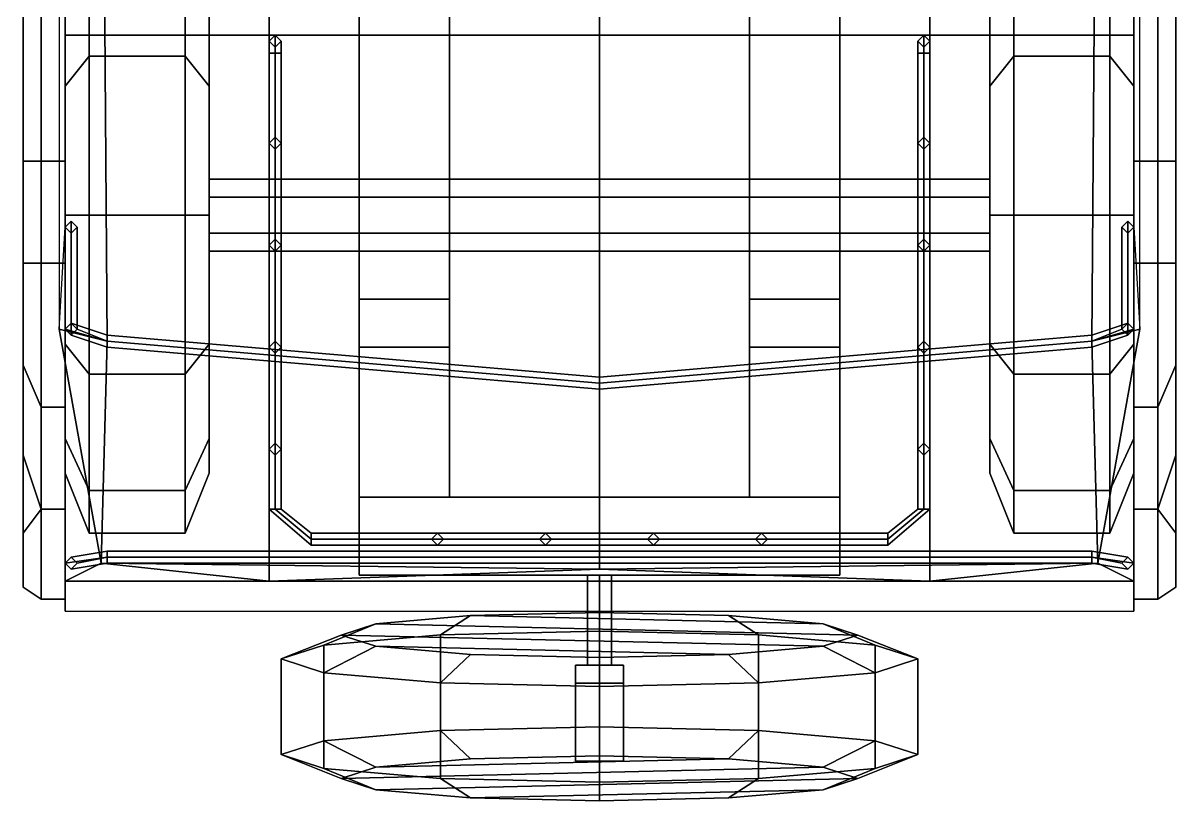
# Model space of a CAD drawing. Header units: millimetres. Extents: x -0.96 to 3, y -2.14 to 6.
# Drawn here: x -0.96 to 0.96, y -2.137 to -0.84 of the extents above; entities that cross this region are included whole.
import ezdxf

# ---------------------------------------------------------------- set-up
doc = ezdxf.new("R2010")
doc.units = ezdxf.units.MM
for name, color, linetype in [('mudguards', 6, 'Continuous'), ('tent', 3, 'Continuous'), ('wheels', 2, 'Continuous')]:
    doc.layers.add(name, color=color, linetype=linetype)

msp = doc.modelspace()

# ---------------------------------------------------------------- linework, layer by layer
for points in [[(-0.4, 0.43, 0.41), (-0.4, -1.3, 0.41), (-0.4, -1.3, 0.61), (-0.4, 0.43, 0.61)], [(-0.25, 0.43, 0.41), (-0.25, -1.3, 0.41), (-0.4, -1.3, 0.41), (-0.4, 0.43, 0.41)], [(-0.4, 0.43, 0.61), (-0.4, -1.3, 0.61), (-0.25, -1.3, 0.61), (-0.25, 0.43, 0.61)], [(-0.25, -1.3, 0.61), (-0.25, -1.3, 0.41), (-0.25, 0.43, 0.41), (-0.25, 0.43, 0.61)], [(0.25, 0.43, 0.61), (0.25, -1.3, 0.61), (0.4, -1.3, 0.61), (0.4, 0.43, 0.61)], [(0.25, 0.43, 0.41), (0.25, -1.3, 0.41), (0.25, -1.3, 0.61), (0.25, 0.43, 0.61)], [(0.4, 0.43, 0.41), (0.4, -1.3, 0.41), (0.25, -1.3, 0.41), (0.25, 0.43, 0.41)], [(0.4, -1.3, 0.61), (0.4, -1.3, 0.41), (0.4, 0.43, 0.41), (0.4, 0.43, 0.61)], [(-0.89, -0.8, 1.13), (-0.89, -1.07, 1.23), (-0.89, -0.71, 1.28), (-0.89, -0.5, 1.28)], [(-0.55, -0.5, 1.08), (-0.55, -0.86, 1.08), (0.55, -0.86, 1.08), (0.55, -0.5, 1.08)], [(-0.55, -0.86, 1.08), (-0.55, -0.5, 1.08), (-0.55, -0.5, 1.28), (-0.55, -0.71, 1.28)], [(0.55, -0.71, 1.28), (0.55, -0.5, 1.28), (0.55, -0.5, 1.08), (0.55, -0.86, 1.08)], [(0.89, -0.5, 1.28), (0.89, -0.71, 1.28), (0.89, -1.07, 1.23), (0.89, -0.8, 1.13)], [(-0.89, -0.71, 1.28), (-0.89, -1.77, 1.43), (-0.89, -1.77, 1.43), (-0.89, -0.86, 1.43)], [(-0.89, -1.07, 1.23), (-0.89, -1.24, 1.23), (-0.89, -1.77, 1.43), (-0.89, -0.71, 1.28)], [(-0.55, -0.86, 1.48), (-0.55, -0.71, 1.28), (-0.89, -0.71, 1.28), (-0.89, -0.86, 1.43)], [(-0.55, -0.86, 1.08), (-0.55, -0.86, 1.08), (-0.55, -0.71, 1.28), (-0.55, -0.86, 1.48)], [(0.89, -0.86, 1.43), (0.89, -0.71, 1.28), (0.55, -0.71, 1.28), (0.55, -0.86, 1.48)], [(0.55, -0.86, 1.48), (0.55, -0.71, 1.28), (0.55, -0.86, 1.08)], [(0.89, -1.77, 1.43), (0.89, -1.77, 1.43), (0.89, -0.71, 1.28), (0.89, -0.86, 1.43)], [(0.89, -0.71, 1.28), (0.89, -1.77, 1.43), (0.89, -1.24, 1.23), (0.89, -1.07, 1.23)], [(-0.89, -0.86, 1.43), (-0.89, -1.77, 1.43), (-0.55, -1.77, 1.48), (-0.55, -0.86, 1.48)], [(-0.55, -0.86, 1.48), (-0.55, -1.77, 1.48), (0.55, -1.77, 1.48), (0.55, -0.86, 1.48)], [(-0.55, -0.86, 1.08), (-0.55, -0.86, 1.48), (0.55, -0.86, 1.48), (0.55, -0.86, 1.08)], [(-0.54, -0.86, 1.48), (-0.55, -0.87, 1.48), (-0.55, -0.87, 1.56), (-0.54, -0.86, 1.56)], [(-0.54, -0.86, 1.56), (-0.55, -0.87, 1.56), (-0.55, -0.89, 1.59), (-0.54, -0.89, 1.6)], [(-0.53, -0.87, 1.48), (-0.54, -0.86, 1.48), (-0.54, -0.86, 1.56), (-0.53, -0.87, 1.56)], [(-0.53, -0.87, 1.56), (-0.54, -0.86, 1.56), (-0.54, -0.89, 1.6), (-0.53, -0.89, 1.59)], [(0.54, -0.86, 1.48), (0.53, -0.87, 1.48), (0.53, -0.87, 1.56), (0.54, -0.86, 1.56)], [(0.54, -0.86, 1.56), (0.53, -0.87, 1.56), (0.53, -0.89, 1.59), (0.54, -0.89, 1.6)], [(0.55, -0.87, 1.48), (0.54, -0.86, 1.48), (0.54, -0.86, 1.56), (0.55, -0.87, 1.56)], [(0.55, -0.87, 1.56), (0.54, -0.86, 1.56), (0.54, -0.89, 1.6), (0.55, -0.89, 1.59)], [(0.55, -0.86, 1.48), (0.55, -1.77, 1.48), (0.89, -1.77, 1.43), (0.89, -0.86, 1.43)], [(-0.54, -1.65, 1.52), (-0.55, -1.65, 1.53), (-0.55, -0.87, 1.53), (-0.54, -0.88, 1.52)], [(-0.55, -1.65, 1.53), (-0.54, -1.65, 1.54), (-0.54, -0.88, 1.54), (-0.55, -0.87, 1.53)], [(-0.55, -0.87, 1.48), (-0.54, -0.88, 1.48), (-0.54, -0.88, 1.56), (-0.55, -0.87, 1.56)], [(-0.55, -0.87, 1.56), (-0.54, -0.88, 1.56), (-0.54, -0.89, 1.58), (-0.55, -0.89, 1.59)], [(-0.53, -1.65, 1.53), (-0.54, -1.65, 1.52), (-0.54, -0.88, 1.52), (-0.53, -0.87, 1.53)], [(-0.54, -1.65, 1.54), (-0.53, -1.65, 1.53), (-0.53, -0.87, 1.53), (-0.54, -0.88, 1.54)], [(-0.54, -0.88, 1.48), (-0.53, -0.87, 1.48), (-0.53, -0.87, 1.56), (-0.54, -0.88, 1.56)], [(-0.54, -0.88, 1.56), (-0.53, -0.87, 1.56), (-0.53, -0.89, 1.59), (-0.54, -0.89, 1.58)], [(0.54, -1.65, 1.52), (0.53, -1.65, 1.53), (0.53, -0.87, 1.53), (0.54, -0.88, 1.52)], [(0.53, -1.65, 1.53), (0.54, -1.65, 1.54), (0.54, -0.88, 1.54), (0.53, -0.87, 1.53)], [(0.53, -0.87, 1.48), (0.54, -0.88, 1.48), (0.54, -0.88, 1.56), (0.53, -0.87, 1.56)], [(0.53, -0.87, 1.56), (0.54, -0.88, 1.56), (0.54, -0.89, 1.58), (0.53, -0.89, 1.59)], [(0.55, -1.65, 1.53), (0.54, -1.65, 1.52), (0.54, -0.88, 1.52), (0.55, -0.87, 1.53)], [(0.54, -1.65, 1.54), (0.55, -1.65, 1.53), (0.55, -0.87, 1.53), (0.54, -0.88, 1.54)], [(0.54, -0.88, 1.48), (0.55, -0.87, 1.48), (0.55, -0.87, 1.56), (0.54, -0.88, 1.56)], [(0.54, -0.88, 1.56), (0.55, -0.87, 1.56), (0.55, -0.89, 1.59), (0.54, -0.89, 1.58)], [(-0.54, -1.65, 1.58), (-0.55, -1.65, 1.59), (-0.55, -0.89, 1.59), (-0.54, -0.89, 1.58)], [(-0.55, -1.65, 1.59), (-0.54, -1.65, 1.6), (-0.54, -0.89, 1.6), (-0.55, -0.89, 1.59)], [(-0.53, -1.65, 1.59), (-0.54, -1.65, 1.58), (-0.54, -0.89, 1.58), (-0.53, -0.89, 1.59)], [(-0.54, -1.65, 1.6), (-0.53, -1.65, 1.59), (-0.53, -0.89, 1.59), (-0.54, -0.89, 1.6)], [(0.54, -1.65, 1.58), (0.53, -1.65, 1.59), (0.53, -0.89, 1.59), (0.54, -0.89, 1.58)], [(0.53, -1.65, 1.59), (0.54, -1.65, 1.6), (0.54, -0.89, 1.6), (0.53, -0.89, 1.59)], [(0.55, -1.65, 1.59), (0.54, -1.65, 1.58), (0.54, -0.89, 1.58), (0.55, -0.89, 1.59)], [(0.54, -1.65, 1.6), (0.55, -1.65, 1.59), (0.55, -0.89, 1.59), (0.54, -0.89, 1.6)], [(-0.54, -1.03, 1.48), (-0.55, -1.04, 1.48), (-0.55, -1.04, 1.59), (-0.54, -1.03, 1.58)], [(-0.53, -1.04, 1.48), (-0.54, -1.03, 1.48), (-0.54, -1.03, 1.58), (-0.53, -1.04, 1.59)], [(0.54, -1.03, 1.48), (0.53, -1.04, 1.48), (0.53, -1.04, 1.59), (0.54, -1.03, 1.58)], [(0.55, -1.04, 1.48), (0.54, -1.03, 1.48), (0.54, -1.03, 1.58), (0.55, -1.04, 1.59)], [(-0.55, -1.04, 1.48), (-0.54, -1.05, 1.48), (-0.54, -1.05, 1.58), (-0.55, -1.04, 1.59)], [(-0.54, -1.05, 1.48), (-0.53, -1.04, 1.48), (-0.53, -1.04, 1.59), (-0.54, -1.05, 1.58)], [(0.53, -1.04, 1.48), (0.54, -1.05, 1.48), (0.54, -1.05, 1.58), (0.53, -1.04, 1.59)], [(0.54, -1.05, 1.48), (0.55, -1.04, 1.48), (0.55, -1.04, 1.59), (0.54, -1.05, 1.58)], [(-0.88, -1.17, 1.43), (-0.89, -1.18, 1.43), (-0.89, -1.35, 1.74), (-0.88, -1.34, 1.74)], [(-0.87, -1.18, 1.43), (-0.88, -1.17, 1.43), (-0.88, -1.34, 1.74), (-0.87, -1.35, 1.74)], [(0.88, -1.17, 1.43), (0.87, -1.18, 1.43), (0.87, -1.35, 1.74), (0.88, -1.34, 1.74)], [(0.89, -1.18, 1.43), (0.88, -1.17, 1.43), (0.88, -1.34, 1.74), (0.89, -1.35, 1.74)], [(-0.89, -1.18, 1.43), (-0.88, -1.19, 1.43), (-0.88, -1.36, 1.74), (-0.89, -1.35, 1.74)], [(-0.88, -1.19, 1.43), (-0.87, -1.18, 1.43), (-0.87, -1.35, 1.74), (-0.88, -1.36, 1.74)], [(0.87, -1.18, 1.43), (0.88, -1.19, 1.43), (0.88, -1.36, 1.74), (0.87, -1.35, 1.74)], [(0.88, -1.19, 1.43), (0.89, -1.18, 1.43), (0.89, -1.35, 1.74), (0.88, -1.36, 1.74)], [(-0.54, -1.2, 1.48), (-0.55, -1.21, 1.48), (-0.55, -1.21, 1.59), (-0.54, -1.2, 1.58)], [(-0.53, -1.21, 1.48), (-0.54, -1.2, 1.48), (-0.54, -1.2, 1.58), (-0.53, -1.21, 1.59)], [(0.54, -1.2, 1.48), (0.53, -1.21, 1.48), (0.53, -1.21, 1.59), (0.54, -1.2, 1.58)], [(0.55, -1.21, 1.48), (0.54, -1.2, 1.48), (0.54, -1.2, 1.58), (0.55, -1.21, 1.59)], [(-0.55, -1.21, 1.48), (-0.54, -1.22, 1.48), (-0.54, -1.22, 1.58), (-0.55, -1.21, 1.59)], [(-0.54, -1.22, 1.48), (-0.53, -1.21, 1.48), (-0.53, -1.21, 1.59), (-0.54, -1.22, 1.58)], [(0.53, -1.21, 1.48), (0.54, -1.22, 1.48), (0.54, -1.22, 1.58), (0.53, -1.21, 1.59)], [(0.54, -1.22, 1.48), (0.55, -1.21, 1.48), (0.55, -1.21, 1.59), (0.54, -1.22, 1.58)], [(-0.89, -1.24, 1.23), (-0.89, -1.24, 1.23), (-0.89, -1.48, 1.16), (-0.89, -1.77, 1.43)], [(0.89, -1.77, 1.43), (0.89, -1.48, 1.16), (0.89, -1.48, 1.16), (0.89, -1.24, 1.23)], [(-0.4, -1.3, 0.41), (-0.4, -1.38, 0.47), (-0.4, -1.38, 0.61), (-0.4, -1.3, 0.61)], [(-0.25, -1.3, 0.41), (-0.25, -1.38, 0.47), (-0.4, -1.38, 0.47), (-0.4, -1.3, 0.41)], [(-0.4, -1.3, 0.61), (-0.4, -1.38, 0.61), (-0.25, -1.38, 0.61), (-0.25, -1.3, 0.61)], [(-0.25, -1.38, 0.61), (-0.25, -1.38, 0.47), (-0.25, -1.3, 0.41), (-0.25, -1.3, 0.61)], [(0.4, -1.3, 0.41), (0.4, -1.38, 0.47), (0.25, -1.38, 0.47), (0.25, -1.3, 0.41)], [(0.25, -1.3, 0.41), (0.25, -1.38, 0.47), (0.25, -1.38, 0.61), (0.25, -1.3, 0.61)], [(0.25, -1.3, 0.61), (0.25, -1.38, 0.61), (0.4, -1.38, 0.61), (0.4, -1.3, 0.61)], [(0.4, -1.38, 0.61), (0.4, -1.38, 0.47), (0.4, -1.3, 0.41), (0.4, -1.3, 0.61)], [(-0.88, -1.34, 1.74), (-0.89, -1.35, 1.74), (-0.82, -1.37, 1.84), (-0.82, -1.36, 1.83)], [(-0.87, -1.35, 1.74), (-0.88, -1.34, 1.74), (-0.82, -1.36, 1.83), (-0.82, -1.37, 1.82)], [(0.88, -1.34, 1.74), (0.87, -1.35, 1.74), (0.82, -1.37, 1.82), (0.82, -1.36, 1.83)], [(0.89, -1.35, 1.74), (0.88, -1.34, 1.74), (0.82, -1.36, 1.83), (0.82, -1.37, 1.84)], [(-0.89, -1.35, 1.74), (-0.88, -1.36, 1.74), (-0.82, -1.38, 1.83), (-0.82, -1.37, 1.84)], [(-0.88, -1.36, 1.74), (-0.87, -1.35, 1.74), (-0.82, -1.37, 1.82), (-0.82, -1.38, 1.83)], [(0, -1.43, 1.95), (0, -1.44, 1.94), (-0.82, -1.37, 1.82), (-0.82, -1.36, 1.83)], [(0, -1.44, 1.96), (0, -1.43, 1.95), (-0.82, -1.36, 1.83), (-0.82, -1.37, 1.84)], [(0, -1.43, 1.95), (0, -1.44, 1.96), (0.82, -1.37, 1.84), (0.82, -1.36, 1.83)], [(0, -1.44, 1.94), (0, -1.43, 1.95), (0.82, -1.36, 1.83), (0.82, -1.37, 1.82)], [(0.88, -1.36, 1.74), (0.89, -1.35, 1.74), (0.82, -1.37, 1.84), (0.82, -1.38, 1.83)], [(0.87, -1.35, 1.74), (0.88, -1.36, 1.74), (0.82, -1.38, 1.83), (0.82, -1.37, 1.82)], [(0, -1.45, 1.95), (0, -1.44, 1.96), (-0.82, -1.37, 1.84), (-0.82, -1.38, 1.83)], [(0, -1.44, 1.94), (0, -1.45, 1.95), (-0.82, -1.38, 1.83), (-0.82, -1.37, 1.82)], [(-0.54, -1.37, 1.48), (-0.55, -1.38, 1.48), (-0.55, -1.38, 1.59), (-0.54, -1.37, 1.58)], [(-0.55, -1.38, 1.48), (-0.54, -1.39, 1.48), (-0.54, -1.39, 1.58), (-0.55, -1.38, 1.59)], [(-0.53, -1.38, 1.48), (-0.54, -1.37, 1.48), (-0.54, -1.37, 1.58), (-0.53, -1.38, 1.59)], [(-0.54, -1.39, 1.48), (-0.53, -1.38, 1.48), (-0.53, -1.38, 1.59), (-0.54, -1.39, 1.58)], [(-0.4, -1.38, 0.61), (-0.4, -1.38, 0.47), (-0.4, -1.63, 0.53), (-0.4, -1.63, 0.71)], [(-0.4, -1.38, 0.47), (-0.25, -1.38, 0.47), (-0.25, -1.63, 0.53), (-0.4, -1.63, 0.53)], [(-0.4, -1.63, 0.71), (-0.25, -1.63, 0.71), (-0.25, -1.38, 0.61), (-0.4, -1.38, 0.61)], [(-0.25, -1.63, 0.71), (-0.25, -1.63, 0.53), (-0.25, -1.38, 0.47), (-0.25, -1.38, 0.61)], [(0, -1.45, 1.95), (0, -1.44, 1.94), (0.82, -1.37, 1.82), (0.82, -1.38, 1.83)], [(0, -1.44, 1.96), (0, -1.45, 1.95), (0.82, -1.38, 1.83), (0.82, -1.37, 1.84)], [(0.25, -1.38, 0.47), (0.4, -1.38, 0.47), (0.4, -1.63, 0.53), (0.25, -1.63, 0.53)], [(0.25, -1.63, 0.71), (0.4, -1.63, 0.71), (0.4, -1.38, 0.61), (0.25, -1.38, 0.61)], [(0.25, -1.38, 0.61), (0.25, -1.38, 0.47), (0.25, -1.63, 0.53), (0.25, -1.63, 0.71)], [(0.4, -1.63, 0.71), (0.4, -1.63, 0.53), (0.4, -1.38, 0.47), (0.4, -1.38, 0.61)], [(0.54, -1.37, 1.48), (0.53, -1.38, 1.48), (0.53, -1.38, 1.59), (0.54, -1.37, 1.58)], [(0.53, -1.38, 1.48), (0.54, -1.39, 1.48), (0.54, -1.39, 1.58), (0.53, -1.38, 1.59)], [(0.55, -1.38, 1.48), (0.54, -1.37, 1.48), (0.54, -1.37, 1.58), (0.55, -1.38, 1.59)], [(0.54, -1.39, 1.48), (0.55, -1.38, 1.48), (0.55, -1.38, 1.59), (0.54, -1.39, 1.58)], [(-0.89, -1.48, 1.16), (-0.89, -1.48, 1.16), (-0.89, -1.65, 1.02), (-0.89, -1.77, 1.43)], [(0.89, -1.77, 1.43), (0.89, -1.65, 1.02), (0.89, -1.65, 1.02), (0.89, -1.48, 1.16)], [(-0.54, -1.54, 1.48), (-0.55, -1.55, 1.48), (-0.55, -1.55, 1.59), (-0.54, -1.54, 1.58)], [(-0.55, -1.55, 1.48), (-0.54, -1.56, 1.48), (-0.54, -1.56, 1.58), (-0.55, -1.55, 1.59)], [(-0.53, -1.55, 1.48), (-0.54, -1.54, 1.48), (-0.54, -1.54, 1.58), (-0.53, -1.55, 1.59)], [(-0.54, -1.56, 1.48), (-0.53, -1.55, 1.48), (-0.53, -1.55, 1.59), (-0.54, -1.56, 1.58)], [(0.54, -1.54, 1.48), (0.53, -1.55, 1.48), (0.53, -1.55, 1.59), (0.54, -1.54, 1.58)], [(0.53, -1.55, 1.48), (0.54, -1.56, 1.48), (0.54, -1.56, 1.58), (0.53, -1.55, 1.59)], [(0.55, -1.55, 1.48), (0.54, -1.54, 1.48), (0.54, -1.54, 1.58), (0.55, -1.55, 1.59)], [(0.54, -1.56, 1.48), (0.55, -1.55, 1.48), (0.55, -1.55, 1.59), (0.54, -1.56, 1.58)], [(-0.4, -1.63, 0.53), (-0.4, -1.76, 0.53), (-0.4, -1.76, 0.71), (-0.4, -1.63, 0.71)], [(0.4, -1.63, 0.53), (0.4, -1.76, 0.53), (-0.4, -1.76, 0.53), (-0.4, -1.63, 0.53)], [(-0.4, -1.63, 0.71), (-0.4, -1.76, 0.71), (0.4, -1.76, 0.71), (0.4, -1.63, 0.71)], [(0.25, -1.63, 0.71), (0.25, -1.63, 0.53), (-0.25, -1.63, 0.53), (-0.25, -1.63, 0.71)], [(0.4, -1.76, 0.71), (0.4, -1.76, 0.53), (0.4, -1.63, 0.53), (0.4, -1.63, 0.71)], [(-0.89, -1.65, 1.02), (-0.89, -1.8, 0.76), (-0.89, -1.82, 0.76), (-0.89, -1.77, 1.43)], [(-0.48, -1.7, 1.52), (-0.48, -1.71, 1.53), (-0.55, -1.65, 1.53), (-0.54, -1.65, 1.52)], [(-0.48, -1.71, 1.53), (-0.48, -1.7, 1.54), (-0.54, -1.65, 1.54), (-0.55, -1.65, 1.53)], [(-0.48, -1.7, 1.58), (-0.48, -1.71, 1.59), (-0.55, -1.65, 1.59), (-0.54, -1.65, 1.58)], [(-0.48, -1.71, 1.59), (-0.48, -1.7, 1.6), (-0.54, -1.65, 1.6), (-0.55, -1.65, 1.59)], [(-0.48, -1.69, 1.53), (-0.48, -1.7, 1.52), (-0.54, -1.65, 1.52), (-0.53, -1.65, 1.53)], [(-0.48, -1.7, 1.54), (-0.48, -1.69, 1.53), (-0.53, -1.65, 1.53), (-0.54, -1.65, 1.54)], [(-0.48, -1.69, 1.59), (-0.48, -1.7, 1.58), (-0.54, -1.65, 1.58), (-0.53, -1.65, 1.59)], [(-0.48, -1.7, 1.6), (-0.48, -1.69, 1.59), (-0.53, -1.65, 1.59), (-0.54, -1.65, 1.6)], [(0.48, -1.69, 1.53), (0.48, -1.7, 1.54), (0.54, -1.65, 1.54), (0.53, -1.65, 1.53)], [(0.48, -1.7, 1.54), (0.48, -1.71, 1.53), (0.55, -1.65, 1.53), (0.54, -1.65, 1.54)], [(0.48, -1.71, 1.53), (0.48, -1.7, 1.52), (0.54, -1.65, 1.52), (0.55, -1.65, 1.53)], [(0.48, -1.7, 1.52), (0.48, -1.69, 1.53), (0.53, -1.65, 1.53), (0.54, -1.65, 1.52)], [(0.48, -1.69, 1.59), (0.48, -1.7, 1.6), (0.54, -1.65, 1.6), (0.53, -1.65, 1.59)], [(0.48, -1.7, 1.6), (0.48, -1.71, 1.59), (0.55, -1.65, 1.59), (0.54, -1.65, 1.6)], [(0.48, -1.71, 1.59), (0.48, -1.7, 1.58), (0.54, -1.65, 1.58), (0.55, -1.65, 1.59)], [(0.48, -1.7, 1.58), (0.48, -1.69, 1.59), (0.53, -1.65, 1.59), (0.54, -1.65, 1.58)], [(0.89, -1.77, 1.43), (0.89, -1.82, 0.76), (0.89, -1.8, 0.76), (0.89, -1.65, 1.02)], [(0.48, -1.69, 1.53), (0.48, -1.7, 1.52), (-0.48, -1.7, 1.52), (-0.48, -1.69, 1.53)], [(0.48, -1.7, 1.54), (0.48, -1.69, 1.53), (-0.48, -1.69, 1.53), (-0.48, -1.7, 1.54)], [(0.48, -1.69, 1.59), (0.48, -1.7, 1.58), (-0.48, -1.7, 1.58), (-0.48, -1.69, 1.59)], [(0.48, -1.7, 1.6), (0.48, -1.69, 1.59), (-0.48, -1.69, 1.59), (-0.48, -1.7, 1.6)], [(0.48, -1.7, 1.52), (0.48, -1.71, 1.53), (-0.48, -1.71, 1.53), (-0.48, -1.7, 1.52)], [(0.48, -1.71, 1.53), (0.48, -1.7, 1.54), (-0.48, -1.7, 1.54), (-0.48, -1.71, 1.53)], [(0.48, -1.7, 1.58), (0.48, -1.71, 1.59), (-0.48, -1.71, 1.59), (-0.48, -1.7, 1.58)], [(0.48, -1.71, 1.59), (0.48, -1.7, 1.6), (-0.48, -1.7, 1.6), (-0.48, -1.71, 1.59)], [(-0.27, -1.69, 1.48), (-0.28, -1.7, 1.48), (-0.28, -1.7, 1.58), (-0.27, -1.69, 1.59)], [(-0.28, -1.7, 1.48), (-0.27, -1.71, 1.48), (-0.27, -1.71, 1.59), (-0.28, -1.7, 1.58)], [(-0.26, -1.7, 1.48), (-0.27, -1.69, 1.48), (-0.27, -1.69, 1.59), (-0.26, -1.7, 1.58)], [(-0.27, -1.71, 1.48), (-0.26, -1.7, 1.48), (-0.26, -1.7, 1.58), (-0.27, -1.71, 1.59)], [(-0.09, -1.69, 1.48), (-0.1, -1.7, 1.48), (-0.1, -1.7, 1.58), (-0.09, -1.69, 1.59)], [(-0.1, -1.7, 1.48), (-0.09, -1.71, 1.48), (-0.09, -1.71, 1.59), (-0.1, -1.7, 1.58)], [(-0.08, -1.7, 1.48), (-0.09, -1.69, 1.48), (-0.09, -1.69, 1.59), (-0.08, -1.7, 1.58)], [(-0.09, -1.71, 1.48), (-0.08, -1.7, 1.48), (-0.08, -1.7, 1.58), (-0.09, -1.71, 1.59)], [(0.09, -1.69, 1.48), (0.08, -1.7, 1.48), (0.08, -1.7, 1.58), (0.09, -1.69, 1.59)], [(0.08, -1.7, 1.48), (0.09, -1.71, 1.48), (0.09, -1.71, 1.59), (0.08, -1.7, 1.58)], [(0.1, -1.7, 1.48), (0.09, -1.69, 1.48), (0.09, -1.69, 1.59), (0.1, -1.7, 1.58)], [(0.09, -1.71, 1.48), (0.1, -1.7, 1.48), (0.1, -1.7, 1.58), (0.09, -1.71, 1.59)], [(0.27, -1.69, 1.48), (0.26, -1.7, 1.48), (0.26, -1.7, 1.58), (0.27, -1.69, 1.59)], [(0.26, -1.7, 1.48), (0.27, -1.71, 1.48), (0.27, -1.71, 1.59), (0.26, -1.7, 1.58)], [(0.28, -1.7, 1.48), (0.27, -1.69, 1.48), (0.27, -1.69, 1.59), (0.28, -1.7, 1.58)], [(0.27, -1.71, 1.48), (0.28, -1.7, 1.48), (0.28, -1.7, 1.58), (0.27, -1.71, 1.59)], [(-0.88, -1.73, 1.43), (-0.89, -1.74, 1.43), (-0.82, -1.73, 1.55), (-0.82, -1.72, 1.54)], [(-0.87, -1.74, 1.43), (-0.88, -1.73, 1.43), (-0.82, -1.72, 1.54), (-0.82, -1.73, 1.53)], [(-0.82, -1.72, 1.54), (-0.82, -1.73, 1.55), (0.82, -1.73, 1.55), (0.82, -1.72, 1.54)], [(-0.82, -1.73, 1.53), (-0.82, -1.72, 1.54), (0.82, -1.72, 1.54), (0.82, -1.73, 1.53)], [(0.89, -1.74, 1.43), (0.88, -1.73, 1.43), (0.82, -1.72, 1.54), (0.82, -1.73, 1.55)], [(0.88, -1.73, 1.43), (0.87, -1.74, 1.43), (0.82, -1.73, 1.53), (0.82, -1.72, 1.54)], [(-0.89, -1.74, 1.43), (-0.88, -1.75, 1.43), (-0.82, -1.74, 1.54), (-0.82, -1.73, 1.55)], [(-0.88, -1.75, 1.43), (-0.87, -1.74, 1.43), (-0.82, -1.73, 1.53), (-0.82, -1.74, 1.54)], [(-0.82, -1.74, 1.54), (-0.82, -1.73, 1.53), (0.82, -1.73, 1.53), (0.82, -1.74, 1.54)], [(-0.82, -1.73, 1.55), (-0.82, -1.74, 1.54), (0.82, -1.74, 1.54), (0.82, -1.73, 1.55)], [(0.87, -1.74, 1.43), (0.88, -1.75, 1.43), (0.82, -1.74, 1.54), (0.82, -1.73, 1.53)], [(0.88, -1.75, 1.43), (0.89, -1.74, 1.43), (0.82, -1.73, 1.55), (0.82, -1.74, 1.54)], [(-0.4, -1.76, 0.71), (-0.4, -1.76, 0.53), (0.4, -1.76, 0.53), (0.4, -1.76, 0.71)], [(0, -1.76, 0.62), (-0.02, -1.76, 0.6), (-0.02, -1.91, 0.6), (0, -1.91, 0.62)], [(-0.02, -1.76, 0.6), (0, -1.76, 0.58), (0, -1.91, 0.58), (-0.02, -1.91, 0.6)], [(0.02, -1.76, 0.6), (0, -1.76, 0.62), (0, -1.91, 0.62), (0.02, -1.91, 0.6)], [(0, -1.76, 0.58), (0.02, -1.76, 0.6), (0.02, -1.91, 0.6), (0, -1.91, 0.58)], [(-0.89, -1.77, 1.43), (-0.89, -1.82, 0.76), (0.89, -1.82, 0.76), (0.89, -1.77, 1.43)], [(-0.55, -1.77, 1.48), (-0.89, -1.77, 1.43), (0.89, -1.77, 1.43), (0.55, -1.77, 1.48)], [(-0.04, -1.91, 0.56), (-0.04, -1.94, 0.54), (-0.04, -1.94, 0.68), (-0.04, -1.91, 0.66)], [(0.04, -1.91, 0.66), (0.04, -1.91, 0.56), (-0.04, -1.91, 0.56), (-0.04, -1.91, 0.66)], [(0.04, -1.91, 0.56), (0.04, -1.94, 0.54), (-0.04, -1.94, 0.54), (-0.04, -1.91, 0.56)], [(-0.04, -1.91, 0.66), (-0.04, -1.94, 0.68), (0.04, -1.94, 0.68), (0.04, -1.91, 0.66)], [(0.04, -1.94, 0.68), (0.04, -1.94, 0.54), (0.04, -1.91, 0.56), (0.04, -1.91, 0.66)], [(-0.04, -1.94, 0.64), (-0.04, -1.94, 0.57), (0.04, -1.94, 0.57), (0.04, -1.94, 0.64)], [(-0.04, -1.94, 0.64), (-0.04, -2.07, 0.64), (-0.04, -2.07, 0.67), (-0.04, -1.94, 0.68)], [(0.04, -1.94, 0.64), (0.04, -2.07, 0.64), (-0.04, -2.07, 0.64), (-0.04, -1.94, 0.64)], [(-0.04, -1.94, 0.68), (-0.04, -2.07, 0.67), (0.04, -2.07, 0.67), (0.04, -1.94, 0.68)], [(-0.04, -1.94, 0.54), (-0.04, -2.07, 0.54), (-0.04, -2.07, 0.57), (-0.04, -1.94, 0.57)], [(-0.04, -1.94, 0.57), (-0.04, -2.07, 0.57), (0.04, -2.07, 0.57), (0.04, -1.94, 0.57)], [(0.04, -1.94, 0.54), (0.04, -2.07, 0.54), (-0.04, -2.07, 0.54), (-0.04, -1.94, 0.54)], [(0.04, -2.07, 0.67), (0.04, -2.07, 0.64), (0.04, -1.94, 0.64), (0.04, -1.94, 0.68)], [(0.04, -2.07, 0.57), (0.04, -2.07, 0.54), (0.04, -1.94, 0.54), (0.04, -1.94, 0.57)], [(-0.04, -2.07, 0.67), (-0.04, -2.07, 0.64), (0.04, -2.07, 0.64), (0.04, -2.07, 0.67)], [(-0.04, -2.07, 0.57), (-0.04, -2.07, 0.54), (0.04, -2.07, 0.54), (0.04, -2.07, 0.57)]]:
    msp.add_3dface(points)
at = {"layer": 'mudguards'}
for points in [[(-0.96, -1.07, 1.11), (-0.96, -0.82, 1.03), (-0.93, -0.8, 1.13), (-0.93, -1.07, 1.23)], [(-0.93, -1.07, 1.23), (-0.93, -0.8, 1.13), (-0.96, -0.82, 1.03), (-0.96, -1.07, 1.11)], [(-0.93, -1.07, 1.23), (-0.93, -0.8, 1.13), (-0.89, -0.8, 1.13), (-0.89, -1.07, 1.23)], [(-0.89, -1.07, 1.23), (-0.89, -0.8, 1.13), (-0.93, -0.8, 1.13), (-0.93, -1.07, 1.23)], [(0.89, -1.07, 1.23), (0.89, -0.8, 1.13), (0.93, -0.8, 1.13), (0.93, -1.07, 1.23)], [(0.93, -1.07, 1.23), (0.93, -0.8, 1.13), (0.89, -0.8, 1.13), (0.89, -1.07, 1.23)], [(0.96, -1.07, 1.11), (0.96, -0.82, 1.03), (0.93, -0.8, 1.13), (0.93, -1.07, 1.23)], [(0.93, -1.07, 1.23), (0.93, -0.8, 1.13), (0.96, -0.82, 1.03), (0.96, -1.07, 1.11)], [(-0.96, -1.24, 1.11), (-0.96, -1.07, 1.11), (-0.93, -1.07, 1.23), (-0.93, -1.24, 1.23)], [(-0.93, -1.24, 1.23), (-0.93, -1.07, 1.23), (-0.96, -1.07, 1.11), (-0.96, -1.24, 1.11)], [(-0.93, -1.24, 1.23), (-0.93, -1.07, 1.23), (-0.89, -1.07, 1.23), (-0.89, -1.24, 1.23)], [(-0.89, -1.24, 1.23), (-0.89, -1.07, 1.23), (-0.93, -1.07, 1.23), (-0.93, -1.24, 1.23)], [(0.93, -1.24, 1.23), (0.93, -1.07, 1.23), (0.89, -1.07, 1.23), (0.89, -1.24, 1.23)], [(0.89, -1.24, 1.23), (0.89, -1.07, 1.23), (0.93, -1.07, 1.23), (0.93, -1.24, 1.23)], [(0.93, -1.24, 1.23), (0.93, -1.07, 1.23), (0.96, -1.07, 1.11), (0.96, -1.24, 1.11)], [(0.96, -1.24, 1.11), (0.96, -1.07, 1.11), (0.93, -1.07, 1.23), (0.93, -1.24, 1.23)], [(-0.96, -1.41, 1.06), (-0.96, -1.24, 1.11), (-0.93, -1.24, 1.23), (-0.93, -1.48, 1.16)], [(-0.93, -1.48, 1.16), (-0.93, -1.24, 1.23), (-0.96, -1.24, 1.11), (-0.96, -1.41, 1.06)], [(-0.89, -1.48, 1.16), (-0.89, -1.24, 1.23), (-0.93, -1.24, 1.23), (-0.93, -1.48, 1.16)], [(-0.93, -1.48, 1.16), (-0.93, -1.24, 1.23), (-0.89, -1.24, 1.23), (-0.89, -1.48, 1.16)], [(0.93, -1.48, 1.16), (0.93, -1.24, 1.23), (0.89, -1.24, 1.23), (0.89, -1.48, 1.16)], [(0.89, -1.48, 1.16), (0.89, -1.24, 1.23), (0.93, -1.24, 1.23), (0.93, -1.48, 1.16)], [(0.96, -1.41, 1.06), (0.96, -1.24, 1.11), (0.93, -1.24, 1.23), (0.93, -1.48, 1.16)], [(0.93, -1.48, 1.16), (0.93, -1.24, 1.23), (0.96, -1.24, 1.11), (0.96, -1.41, 1.06)], [(-0.96, -1.56, 0.96), (-0.96, -1.41, 1.06), (-0.93, -1.48, 1.16), (-0.93, -1.65, 1.02)], [(-0.93, -1.65, 1.02), (-0.93, -1.48, 1.16), (-0.96, -1.41, 1.06), (-0.96, -1.56, 0.96)], [(0.96, -1.56, 0.96), (0.96, -1.41, 1.06), (0.93, -1.48, 1.16), (0.93, -1.65, 1.02)], [(0.93, -1.65, 1.02), (0.93, -1.48, 1.16), (0.96, -1.41, 1.06), (0.96, -1.56, 0.96)], [(-0.93, -1.65, 1.02), (-0.93, -1.48, 1.16), (-0.89, -1.48, 1.16), (-0.89, -1.65, 1.02)], [(-0.89, -1.65, 1.02), (-0.89, -1.48, 1.16), (-0.93, -1.48, 1.16), (-0.93, -1.65, 1.02)], [(0.93, -1.65, 1.02), (0.93, -1.48, 1.16), (0.89, -1.48, 1.16), (0.89, -1.65, 1.02)], [(0.89, -1.65, 1.02), (0.89, -1.48, 1.16), (0.93, -1.48, 1.16), (0.93, -1.65, 1.02)], [(-0.96, -1.69, 0.8), (-0.96, -1.56, 0.96), (-0.93, -1.65, 1.02)], [(-0.93, -1.65, 1.02), (-0.93, -1.65, 1.02), (-0.96, -1.56, 0.96), (-0.96, -1.69, 0.8)], [(0.93, -1.65, 1.02), (0.93, -1.65, 1.02), (0.96, -1.56, 0.96), (0.96, -1.69, 0.8)], [(0.96, -1.69, 0.8), (0.96, -1.56, 0.96), (0.93, -1.65, 1.02)], [(-0.93, -1.8, 0.76), (-0.93, -1.65, 1.02), (-0.96, -1.69, 0.8), (-0.96, -1.78, 0.72)], [(-0.96, -1.78, 0.72), (-0.96, -1.69, 0.8), (-0.93, -1.65, 1.02), (-0.93, -1.8, 0.76)], [(-0.93, -1.8, 0.76), (-0.93, -1.65, 1.02), (-0.89, -1.65, 1.02), (-0.89, -1.8, 0.76)], [(-0.89, -1.8, 0.76), (-0.89, -1.65, 1.02), (-0.93, -1.65, 1.02), (-0.93, -1.8, 0.76)], [(0.93, -1.8, 0.76), (0.93, -1.65, 1.02), (0.89, -1.65, 1.02), (0.89, -1.8, 0.76)], [(0.89, -1.8, 0.76), (0.89, -1.65, 1.02), (0.93, -1.65, 1.02), (0.93, -1.8, 0.76)], [(0.96, -1.78, 0.72), (0.96, -1.69, 0.8), (0.93, -1.65, 1.02), (0.93, -1.8, 0.76)], [(0.93, -1.8, 0.76), (0.93, -1.65, 1.02), (0.96, -1.69, 0.8), (0.96, -1.78, 0.72)]]:
    msp.add_3dface(points, dxfattribs=at)
at = {"layer": 'tent'}
for points in [[(-0.82, -1.37, 1.85), (-0.83, -0.01, 1.87), (-0.9, -0.01, 1.74), (-0.9, -1.35, 1.74)], [(0, -1.44, 1.97), (0, -0.08, 1.99), (-0.83, -0.01, 1.87), (-0.82, -1.37, 1.85)], [(0.82, -1.37, 1.85), (0.83, -0.01, 1.87), (0, -0.08, 1.99), (0, -1.44, 1.97)], [(0.9, -1.35, 1.74), (0.9, -0.01, 1.74), (0.83, -0.01, 1.87), (0.82, -1.37, 1.85)], [(-0.83, -1.74, 1.56), (-0.9, -1.35, 1.74), (-0.89, -1.18, 1.43), (-0.89, -1.77, 1.43)], [(0.89, -1.77, 1.43), (0.89, -1.18, 1.43), (0.9, -1.35, 1.74), (0.83, -1.74, 1.56)], [(-0.83, -1.74, 1.56), (-0.82, -1.37, 1.85), (-0.9, -1.35, 1.74), (-0.83, -1.74, 1.56)], [(0.83, -1.74, 1.56), (0.9, -1.35, 1.74), (0.82, -1.37, 1.85), (0.83, -1.74, 1.56)], [(-0.82, -1.37, 1.85), (-0.83, -1.74, 1.56), (0, -1.75, 1.57), (0, -1.44, 1.97)], [(0, -1.44, 1.97), (0, -1.75, 1.57), (0.83, -1.74, 1.56), (0.82, -1.37, 1.85)], [(-0.89, -1.77, 1.43), (-0.83, -1.74, 1.56), (-0.83, -1.74, 1.56), (-0.89, -1.77, 1.43)], [(-0.89, -1.77, 1.43), (-0.55, -1.77, 1.48), (-0.83, -1.74, 1.56), (-0.89, -1.77, 1.43)], [(-0.55, -1.77, 1.48), (0, -1.75, 1.57), (-0.83, -1.74, 1.56), (-0.55, -1.77, 1.48)], [(0.55, -1.77, 1.48), (0.83, -1.74, 1.56), (0, -1.75, 1.57), (0.55, -1.77, 1.48)], [(0.89, -1.77, 1.43), (0.83, -1.74, 1.56), (0.55, -1.77, 1.48), (0.89, -1.77, 1.43)], [(0.89, -1.77, 1.43), (0.83, -1.74, 1.56), (0.83, -1.74, 1.56), (0.89, -1.77, 1.43)], [(-0.55, -1.77, 1.48), (0.55, -1.77, 1.48), (0, -1.75, 1.57), (-0.55, -1.77, 1.48)]]:
    msp.add_3dface(points, dxfattribs=at)
at = {"layer": 'wheels'}
for points in [[(-0.85, -0.895, 0.989), (-0.85, -0.701, 0.795), (-0.89, -0.7876, 0.745), (-0.89, -0.945, 0.9024)], [(-0.85, -0.701, 0.265), (-0.85, -0.895, 0.071), (-0.89, -0.945, 0.1576), (-0.89, -0.7876, 0.315)], [(-0.69, -0.895, 0.989), (-0.69, -0.701, 0.795), (-0.85, -0.701, 0.795), (-0.85, -0.895, 0.989)], [(-0.69, -0.701, 0.265), (-0.69, -0.895, 0.071), (-0.85, -0.895, 0.071), (-0.85, -0.701, 0.265)], [(-0.69, -0.701, 0.795), (-0.69, -0.895, 0.989), (-0.65, -0.945, 0.9024), (-0.65, -0.7876, 0.745)], [(-0.69, -0.895, 0.071), (-0.69, -0.701, 0.265), (-0.65, -0.7876, 0.315), (-0.65, -0.945, 0.1576)], [(0.69, -0.895, 0.989), (0.69, -0.701, 0.795), (0.65, -0.7876, 0.745), (0.65, -0.945, 0.9024)], [(0.69, -0.701, 0.265), (0.69, -0.895, 0.071), (0.65, -0.945, 0.1576), (0.65, -0.7876, 0.315)], [(0.85, -0.895, 0.989), (0.85, -0.701, 0.795), (0.69, -0.701, 0.795), (0.69, -0.895, 0.989)], [(0.85, -0.701, 0.265), (0.85, -0.895, 0.071), (0.69, -0.895, 0.071), (0.69, -0.701, 0.265)], [(0.85, -0.701, 0.795), (0.85, -0.895, 0.989), (0.89, -0.945, 0.9024), (0.89, -0.7876, 0.745)], [(0.85, -0.895, 0.071), (0.85, -0.701, 0.265), (0.89, -0.7876, 0.315), (0.89, -0.945, 0.1576)], [(-0.89, -1.5324, 0.745), (-0.89, -0.73, 0.53), (-0.89, -0.7876, 0.315), (-0.89, -1.59, 0.53)], [(-0.89, -1.375, 0.9024), (-0.89, -0.7876, 0.745), (-0.89, -0.73, 0.53), (-0.89, -1.5324, 0.745)], [(-0.65, -1.375, 0.1576), (-0.65, -0.7876, 0.315), (-0.65, -0.73, 0.53), (-0.65, -1.5324, 0.315)], [(-0.65, -1.5324, 0.315), (-0.65, -0.73, 0.53), (-0.65, -0.7876, 0.745), (-0.65, -1.59, 0.53)], [(0.65, -1.5324, 0.745), (0.65, -0.73, 0.53), (0.65, -0.7876, 0.315), (0.65, -1.59, 0.53)], [(0.65, -1.375, 0.9024), (0.65, -0.7876, 0.745), (0.65, -0.73, 0.53), (0.65, -1.5324, 0.745)], [(0.89, -1.5324, 0.315), (0.89, -0.73, 0.53), (0.89, -0.7876, 0.745), (0.89, -1.59, 0.53)], [(0.89, -1.375, 0.1576), (0.89, -0.7876, 0.315), (0.89, -0.73, 0.53), (0.89, -1.5324, 0.315)], [(-0.89, -1.16, 0.96), (-0.89, -0.945, 0.9024), (-0.89, -0.7876, 0.745), (-0.89, -1.375, 0.9024)], [(-0.89, -1.59, 0.53), (-0.89, -0.7876, 0.315), (-0.89, -0.945, 0.1576), (-0.89, -1.5324, 0.315)], [(-0.65, -1.16, 0.1), (-0.65, -0.945, 0.1576), (-0.65, -0.7876, 0.315), (-0.65, -1.375, 0.1576)], [(-0.65, -1.59, 0.53), (-0.65, -0.7876, 0.745), (-0.65, -0.945, 0.9024), (-0.65, -1.5324, 0.745)], [(0.65, -1.16, 0.96), (0.65, -0.945, 0.9024), (0.65, -0.7876, 0.745), (0.65, -1.375, 0.9024)], [(0.65, -1.59, 0.53), (0.65, -0.7876, 0.315), (0.65, -0.945, 0.1576), (0.65, -1.5324, 0.315)], [(0.89, -1.16, 0.1), (0.89, -0.945, 0.1576), (0.89, -0.7876, 0.315), (0.89, -1.375, 0.1576)], [(0.89, -1.59, 0.53), (0.89, -0.7876, 0.745), (0.89, -0.945, 0.9024), (0.89, -1.5324, 0.745)], [(-0.85, -1.16, 1.06), (-0.85, -0.895, 0.989), (-0.89, -0.945, 0.9024), (-0.89, -1.16, 0.96)], [(-0.85, -0.895, 0.071), (-0.85, -1.16), (-0.89, -1.16, 0.1), (-0.89, -0.945, 0.1576)], [(-0.69, -0.895, 0.071), (-0.69, -1.16), (-0.85, -1.16), (-0.85, -0.895, 0.071)], [(-0.69, -1.16, 1.06), (-0.69, -0.895, 0.989), (-0.85, -0.895, 0.989), (-0.85, -1.16, 1.06)], [(-0.69, -0.895, 0.989), (-0.69, -1.16, 1.06), (-0.65, -1.16, 0.96), (-0.65, -0.945, 0.9024)], [(-0.69, -1.16), (-0.69, -0.895, 0.071), (-0.65, -0.945, 0.1576), (-0.65, -1.16, 0.1)], [(0.69, -1.16, 1.06), (0.69, -0.895, 0.989), (0.65, -0.945, 0.9024), (0.65, -1.16, 0.96)], [(0.69, -0.895, 0.071), (0.69, -1.16), (0.65, -1.16, 0.1), (0.65, -0.945, 0.1576)], [(0.85, -0.895, 0.071), (0.85, -1.16), (0.69, -1.16), (0.69, -0.895, 0.071)], [(0.85, -1.16, 1.06), (0.85, -0.895, 0.989), (0.69, -0.895, 0.989), (0.69, -1.16, 1.06)], [(0.85, -0.895, 0.989), (0.85, -1.16, 1.06), (0.89, -1.16, 0.96), (0.89, -0.945, 0.9024)], [(0.85, -1.16), (0.85, -0.895, 0.071), (0.89, -0.945, 0.1576), (0.89, -1.16, 0.1)], [(-0.89, -1.5324, 0.315), (-0.89, -0.945, 0.1576), (-0.89, -1.16, 0.1), (-0.89, -1.375, 0.1576)], [(-0.65, -1.5324, 0.745), (-0.65, -0.945, 0.9024), (-0.65, -1.16, 0.96), (-0.65, -1.375, 0.9024)], [(0.65, -1.5324, 0.315), (0.65, -0.945, 0.1576), (0.65, -1.16, 0.1), (0.65, -1.375, 0.1576)], [(0.89, -1.5324, 0.745), (0.89, -0.945, 0.9024), (0.89, -1.16, 0.96), (0.89, -1.375, 0.9024)], [(0.65, -1.1, 0.53), (0.65, -1.13, 0.478), (-0.65, -1.13, 0.478), (-0.65, -1.1, 0.53)], [(0.65, -1.13, 0.582), (0.65, -1.1, 0.53), (-0.65, -1.1, 0.53), (-0.65, -1.13, 0.582)], [(0.65, -1.13, 0.478), (0.65, -1.19, 0.478), (-0.65, -1.19, 0.478), (-0.65, -1.13, 0.478)], [(0.65, -1.19, 0.582), (0.65, -1.13, 0.582), (-0.65, -1.13, 0.582), (-0.65, -1.19, 0.582)], [(-0.85, -1.425, 0.989), (-0.85, -1.16, 1.06), (-0.89, -1.16, 0.96), (-0.89, -1.375, 0.9024)], [(-0.85, -1.16), (-0.85, -1.425, 0.071), (-0.89, -1.375, 0.1576), (-0.89, -1.16, 0.1)], [(-0.69, -1.16), (-0.69, -1.425, 0.071), (-0.85, -1.425, 0.071), (-0.85, -1.16)], [(-0.69, -1.425, 0.989), (-0.69, -1.16, 1.06), (-0.85, -1.16, 1.06), (-0.85, -1.425, 0.989)], [(-0.69, -1.16, 1.06), (-0.69, -1.425, 0.989), (-0.65, -1.375, 0.9024), (-0.65, -1.16, 0.96)], [(-0.69, -1.425, 0.071), (-0.69, -1.16), (-0.65, -1.16, 0.1), (-0.65, -1.375, 0.1576)], [(0.69, -1.425, 0.989), (0.69, -1.16, 1.06), (0.65, -1.16, 0.96), (0.65, -1.375, 0.9024)], [(0.69, -1.16), (0.69, -1.425, 0.071), (0.65, -1.375, 0.1576), (0.65, -1.16, 0.1)], [(0.85, -1.16), (0.85, -1.425, 0.071), (0.69, -1.425, 0.071), (0.69, -1.16)], [(0.85, -1.425, 0.989), (0.85, -1.16, 1.06), (0.69, -1.16, 1.06), (0.69, -1.425, 0.989)], [(0.85, -1.16, 1.06), (0.85, -1.425, 0.989), (0.89, -1.375, 0.9024), (0.89, -1.16, 0.96)], [(0.85, -1.425, 0.071), (0.85, -1.16), (0.89, -1.16, 0.1), (0.89, -1.375, 0.1576)], [(0.65, -1.19, 0.478), (0.65, -1.22, 0.53), (-0.65, -1.22, 0.53), (-0.65, -1.19, 0.478)], [(0.65, -1.22, 0.53), (0.65, -1.19, 0.582), (-0.65, -1.19, 0.582), (-0.65, -1.22, 0.53)], [(-0.85, -1.619, 0.795), (-0.85, -1.425, 0.989), (-0.89, -1.375, 0.9024), (-0.89, -1.5324, 0.745)], [(-0.85, -1.425, 0.071), (-0.85, -1.619, 0.265), (-0.89, -1.5324, 0.315), (-0.89, -1.375, 0.1576)], [(-0.69, -1.425, 0.989), (-0.69, -1.619, 0.795), (-0.65, -1.5324, 0.745), (-0.65, -1.375, 0.9024)], [(-0.69, -1.619, 0.265), (-0.69, -1.425, 0.071), (-0.65, -1.375, 0.1576), (-0.65, -1.5324, 0.315)], [(0.69, -1.619, 0.795), (0.69, -1.425, 0.989), (0.65, -1.375, 0.9024), (0.65, -1.5324, 0.745)], [(0.69, -1.425, 0.071), (0.69, -1.619, 0.265), (0.65, -1.5324, 0.315), (0.65, -1.375, 0.1576)], [(0.85, -1.425, 0.989), (0.85, -1.619, 0.795), (0.89, -1.5324, 0.745), (0.89, -1.375, 0.9024)], [(0.85, -1.619, 0.265), (0.85, -1.425, 0.071), (0.89, -1.375, 0.1576), (0.89, -1.5324, 0.315)], [(-0.69, -1.619, 0.795), (-0.69, -1.425, 0.989), (-0.85, -1.425, 0.989), (-0.85, -1.619, 0.795)], [(-0.69, -1.425, 0.071), (-0.69, -1.619, 0.265), (-0.85, -1.619, 0.265), (-0.85, -1.425, 0.071)], [(0.85, -1.619, 0.795), (0.85, -1.425, 0.989), (0.69, -1.425, 0.989), (0.69, -1.619, 0.795)], [(0.85, -1.425, 0.071), (0.85, -1.619, 0.265), (0.69, -1.619, 0.265), (0.69, -1.425, 0.071)], [(-0.85, -1.619, 0.265), (-0.85, -1.69, 0.53), (-0.89, -1.59, 0.53), (-0.89, -1.5324, 0.315)], [(-0.85, -1.69, 0.53), (-0.85, -1.619, 0.795), (-0.89, -1.5324, 0.745), (-0.89, -1.59, 0.53)], [(-0.69, -1.69, 0.53), (-0.69, -1.619, 0.265), (-0.65, -1.5324, 0.315), (-0.65, -1.59, 0.53)], [(-0.69, -1.619, 0.795), (-0.69, -1.69, 0.53), (-0.65, -1.59, 0.53), (-0.65, -1.5324, 0.745)], [(0.69, -1.619, 0.265), (0.69, -1.69, 0.53), (0.65, -1.59, 0.53), (0.65, -1.5324, 0.315)], [(0.69, -1.69, 0.53), (0.69, -1.619, 0.795), (0.65, -1.5324, 0.745), (0.65, -1.59, 0.53)], [(0.85, -1.69, 0.53), (0.85, -1.619, 0.265), (0.89, -1.5324, 0.315), (0.89, -1.59, 0.53)], [(0.85, -1.619, 0.795), (0.85, -1.69, 0.53), (0.89, -1.59, 0.53), (0.89, -1.5324, 0.745)], [(-0.69, -1.619, 0.265), (-0.69, -1.69, 0.53), (-0.85, -1.69, 0.53), (-0.85, -1.619, 0.265)], [(-0.69, -1.69, 0.53), (-0.69, -1.619, 0.795), (-0.85, -1.619, 0.795), (-0.85, -1.69, 0.53)], [(0.85, -1.619, 0.265), (0.85, -1.69, 0.53), (0.69, -1.69, 0.53), (0.69, -1.619, 0.265)], [(0.85, -1.69, 0.53), (0.85, -1.619, 0.795), (0.69, -1.619, 0.795), (0.69, -1.69, 0.53)], [(-0.265, -1.8598, 1.7907), (0, -1.8537, 1.8615), (0, -1.8225, 1.7584), (-0.215, -1.8275, 1.701)], [(0.3724, -1.8413, 1.5442), (-0.215, -1.8275, 1.701), (0, -1.8225, 1.7584), (0.215, -1.8275, 1.701)], [(0, -1.8537, 1.8615), (0.265, -1.8598, 1.7907), (0.215, -1.8275, 1.701), (0, -1.8225, 1.7584)], [(-0.53, -1.8998, 1.3335), (-0.459, -1.8768, 1.5975), (-0.3724, -1.8413, 1.5442), (-0.43, -1.86, 1.33)], [(-0.459, -1.8768, 1.5975), (-0.265, -1.8598, 1.7907), (-0.215, -1.8275, 1.701), (-0.3724, -1.8413, 1.5442)], [(0.3724, -1.8787, 1.1158), (-0.43, -1.86, 1.33), (-0.3724, -1.8413, 1.5442), (0.43, -1.86, 1.33)], [(0.43, -1.86, 1.33), (-0.3724, -1.8413, 1.5442), (-0.215, -1.8275, 1.701), (0.3724, -1.8413, 1.5442)], [(0.265, -1.8598, 1.7907), (0.459, -1.8768, 1.5975), (0.3724, -1.8413, 1.5442), (0.215, -1.8275, 1.701)], [(0.459, -1.8768, 1.5975), (0.53, -1.8998, 1.3335), (0.43, -1.86, 1.33), (0.3724, -1.8413, 1.5442)], [(-0.459, -1.9229, 1.0695), (-0.53, -1.8998, 1.3335), (-0.43, -1.86, 1.33), (-0.3724, -1.8787, 1.1158)], [(-0.265, -1.8598, 1.7907), (-0.459, -1.8768, 1.5975), (-0.459, -2.0361, 1.6114), (-0.265, -2.0192, 1.8047)], [(0.215, -1.8925, 0.959), (-0.3724, -1.8787, 1.1158), (-0.43, -1.86, 1.33), (0.3724, -1.8787, 1.1158)], [(0, -1.8537, 1.8615), (-0.265, -1.8598, 1.7907), (-0.265, -2.0192, 1.8047), (0, -2.013, 1.8754)], [(0.265, -1.8598, 1.7907), (0, -1.8537, 1.8615), (0, -2.013, 1.8754), (0.265, -2.0192, 1.8047)], [(0.459, -1.8768, 1.5975), (0.265, -1.8598, 1.7907), (0.265, -2.0192, 1.8047), (0.459, -2.0361, 1.6114)], [(0.53, -1.8998, 1.3335), (0.459, -1.9229, 1.0695), (0.3724, -1.8787, 1.1158), (0.43, -1.86, 1.33)], [(-0.459, -1.8768, 1.5975), (-0.53, -1.8998, 1.3335), (-0.53, -2.0592, 1.3474), (-0.459, -2.0361, 1.6114)], [(-0.265, -1.9399, 0.8762), (-0.459, -1.9229, 1.0695), (-0.3724, -1.8787, 1.1158), (-0.215, -1.8925, 0.959)], [(0, -1.8975, 0.9016), (-0.215, -1.8925, 0.959), (-0.3724, -1.8787, 1.1158), (0.215, -1.8925, 0.959)], [(0.459, -1.9229, 1.0695), (0.265, -1.9399, 0.8762), (0.215, -1.8925, 0.959), (0.3724, -1.8787, 1.1158)], [(0.53, -1.8998, 1.3335), (0.459, -1.8768, 1.5975), (0.459, -2.0361, 1.6114), (0.53, -2.0592, 1.3474)], [(-0.53, -1.8998, 1.3335), (-0.459, -1.9229, 1.0695), (-0.459, -2.0823, 1.0834), (-0.53, -2.0592, 1.3474)], [(0, -1.946, 0.8055), (-0.265, -1.9399, 0.8762), (-0.215, -1.8925, 0.959), (0, -1.8975, 0.9016)], [(0.265, -1.9399, 0.8762), (0, -1.946, 0.8055), (0, -1.8975, 0.9016), (0.215, -1.8925, 0.959)], [(0.459, -1.9229, 1.0695), (0.53, -1.8998, 1.3335), (0.53, -2.0592, 1.3474), (0.459, -2.0823, 1.0834)], [(-0.459, -1.9229, 1.0695), (-0.265, -1.9399, 0.8762), (-0.265, -2.0992, 0.8902), (-0.459, -2.0823, 1.0834)], [(0.265, -1.9399, 0.8762), (0.459, -1.9229, 1.0695), (0.459, -2.0823, 1.0834), (0.265, -2.0992, 0.8902)], [(-0.265, -1.9399, 0.8762), (0, -1.946, 0.8055), (0, -2.1054, 0.8194), (-0.265, -2.0992, 0.8902)], [(0, -1.946, 0.8055), (0.265, -1.9399, 0.8762), (0.265, -2.0992, 0.8902), (0, -2.1054, 0.8194)], [(0, -2.013, 1.8754), (-0.265, -2.0192, 1.8047), (-0.215, -2.0666, 1.7219), (0, -2.0616, 1.7793)], [(0.265, -2.0192, 1.8047), (0, -2.013, 1.8754), (0, -2.0616, 1.7793), (0.215, -2.0666, 1.7219)], [(-0.265, -2.0192, 1.8047), (-0.459, -2.0361, 1.6114), (-0.3724, -2.0803, 1.5651), (-0.215, -2.0666, 1.7219)], [(0.459, -2.0361, 1.6114), (0.265, -2.0192, 1.8047), (0.215, -2.0666, 1.7219), (0.3724, -2.0803, 1.5651)], [(-0.459, -2.0361, 1.6114), (-0.53, -2.0592, 1.3474), (-0.43, -2.0991, 1.3509), (-0.3724, -2.0803, 1.5651)], [(0.53, -2.0592, 1.3474), (0.459, -2.0361, 1.6114), (0.3724, -2.0803, 1.5651), (0.43, -2.0991, 1.3509)], [(-0.53, -2.0592, 1.3474), (-0.459, -2.0823, 1.0834), (-0.3724, -2.1178, 1.1367), (-0.43, -2.0991, 1.3509)], [(0.215, -2.0666, 1.7219), (-0.3724, -2.0803, 1.5651), (-0.43, -2.0991, 1.3509), (0.3724, -2.0803, 1.5651)], [(0, -2.0616, 1.7793), (-0.215, -2.0666, 1.7219), (-0.3724, -2.0803, 1.5651), (0.215, -2.0666, 1.7219)], [(0.459, -2.0823, 1.0834), (0.53, -2.0592, 1.3474), (0.43, -2.0991, 1.3509), (0.3724, -2.1178, 1.1367)], [(-0.459, -2.0823, 1.0834), (-0.265, -2.0992, 0.8902), (-0.215, -2.1315, 0.9799), (-0.3724, -2.1178, 1.1367)], [(0.3724, -2.0803, 1.5651), (-0.43, -2.0991, 1.3509), (-0.3724, -2.1178, 1.1367), (0.43, -2.0991, 1.3509)], [(0.265, -2.0992, 0.8902), (0.459, -2.0823, 1.0834), (0.3724, -2.1178, 1.1367), (0.215, -2.1315, 0.9799)], [(0.43, -2.0991, 1.3509), (-0.3724, -2.1178, 1.1367), (-0.215, -2.1315, 0.9799), (0.3724, -2.1178, 1.1367)], [(-0.265, -2.0992, 0.8902), (0, -2.1054, 0.8194), (0, -2.1366, 0.9226), (-0.215, -2.1315, 0.9799)], [(0, -2.1054, 0.8194), (0.265, -2.0992, 0.8902), (0.215, -2.1315, 0.9799), (0, -2.1366, 0.9226)], [(0.3724, -2.1178, 1.1367), (-0.215, -2.1315, 0.9799), (0, -2.1366, 0.9226), (0.215, -2.1315, 0.9799)]]:
    msp.add_3dface(points, dxfattribs=at)

doc.saveas('drawing.dxf')
